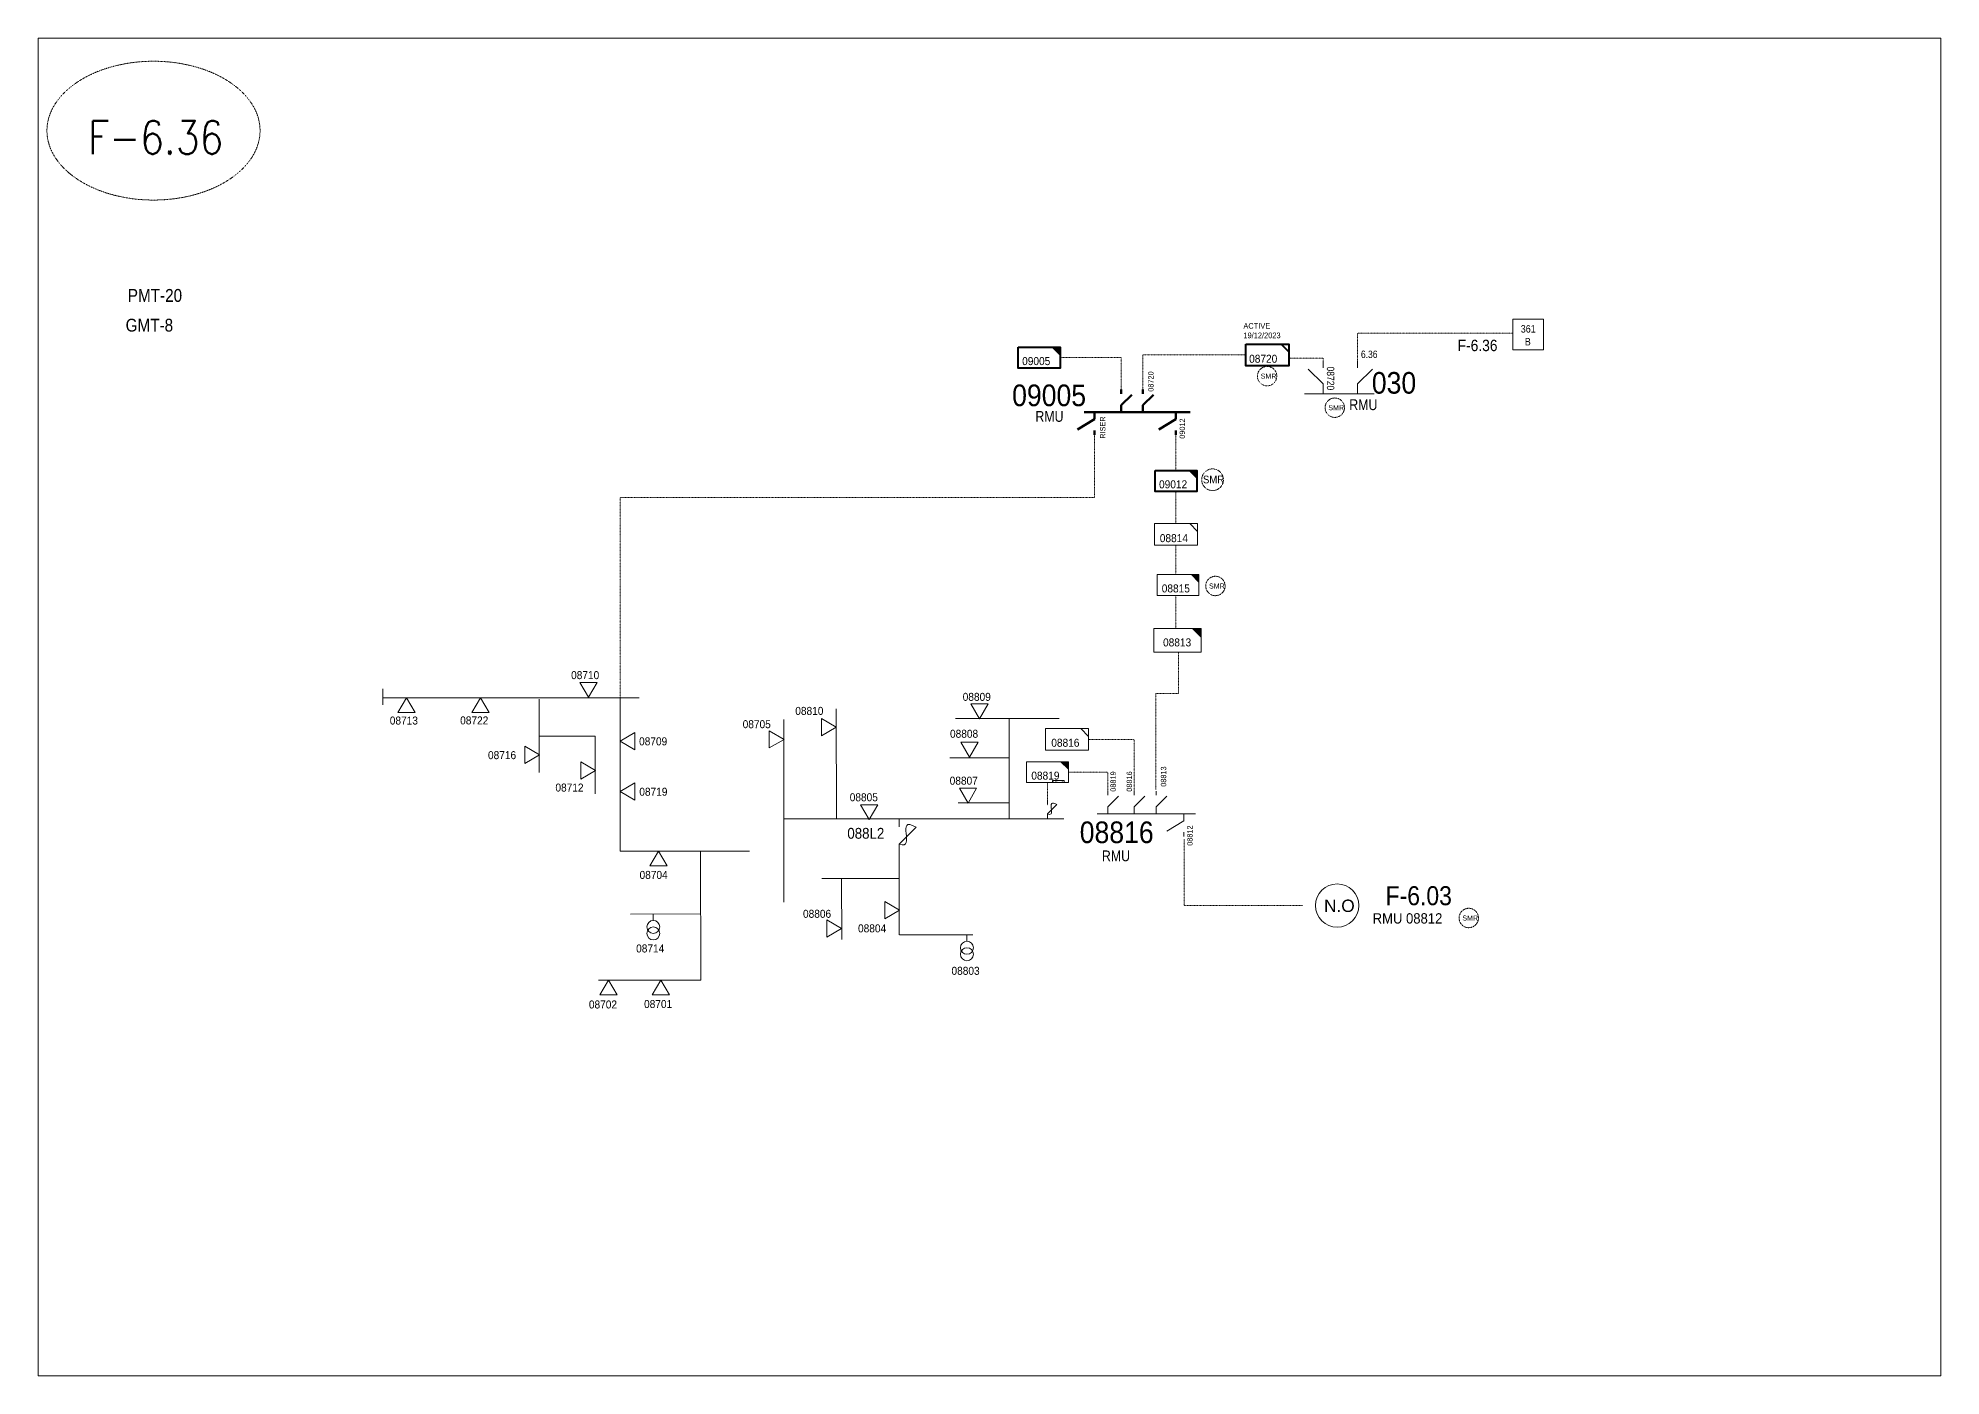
# Model space of a CAD drawing. Header units: metres. Extents: x 65984 to 144644, y -19036 to 23726.
# Drawn here: x 101724 to 102604, y -11486 to -10868 of the extents above; entities that cross this region are included whole.
import ezdxf
from ezdxf.enums import TextEntityAlignment as Align

# ---------------------------------------------------------------- set-up
doc = ezdxf.new("R2010")
doc.units = ezdxf.units.M
doc.header["$MEASUREMENT"] = 0
doc.linetypes.add('DGN Style 3', pattern=[0.013877, 0, -0.013877])
doc.layers.get('0').update_dxf_attribs({"color": 95, "lineweight": 40})
for name, color, linetype, lineweight in [('CONTRACTOR NAME', 95, 'Continuous', 40), ('d_eos', 111, 'Continuous', 40), ('d_eos no', 121, 'Continuous', 40), ('d_fco', 5, 'Continuous', 40), ('d_fco text', 95, 'Continuous', 40), ('d_oh branch', 94, 'Continuous', 40), ('d_switch', 95, 'Continuous', 40), ('d_tf', 1, 'Continuous', 40), ('d_tf no', 6, 'Continuous', 40), ('d_tf_200', 1, 'Continuous', 40), ('d_ug cable', 95, 'Continuous', 40), ('d_unit sub', 7, 'Continuous', 40), ('fedr no', 95, 'Continuous', 40), ('GRID STATION  04', 7, 'Continuous', 40), ('GRID STATION 01', 7, 'Continuous', 40), ('Level 37', 7, 'Continuous', 0), ('O H MAIN FEEDER', 4, 'Continuous', 100), ('SW N O', 114, 'Continuous', 30)]:
    doc.layers.add(name, color=color, linetype=linetype, lineweight=lineweight)
doc.styles.add('NASKHF', font='naskhf.shx', dxfattribs={"height": 8})
doc.styles.add('Style-Arial', font='arial.ttf')
doc.styles.add('Style-msdefault', font='msdefault.shx')
doc.styles.add('Style-STANDARD', font='STANDARD.shx')

# ---------------------------------------------------------------- blocks, each defined once
blk = doc.blocks.new('TF_8')
at = {"color": 0, "linetype": 'ByBlock', "lineweight": -2}
blk.add_line((6.3, 4.95), (9.9, 1.35), dxfattribs=at)
blk.add_3dface([(-10.1, 4.95), (9.9, 4.95), (9.9, -5.05), (-10.1, -5.05)], dxfattribs=at)
blk = doc.blocks.new('exist.us-1000kva')
at = {"color": 0, "linetype": 'ByBlock', "lineweight": -2, "flags": 128}
blk.add_lwpolyline([(40, 12.9), (32.8, 20), (40, 20)], close=True, dxfattribs=at)
at = {"color": 0, "linetype": 'ByBlock', "lineweight": -2, "extrusion": (0, 0, -1)}
blk.add_solid([(-40, 12.9), (-32.8, 20), (-40, 20)], dxfattribs=at)
at = {"color": 0, "linetype": 'ByBlock', "lineweight": -2, "xscale": 2, "yscale": 2}
blk.add_blockref('TF_8', (20.2, 10.1), dxfattribs=at)
blk = doc.blocks.new('FUSE01')
at = {"color": 0, "linetype": 'ByBlock', "lineweight": -2}
blk.add_line((0, -17.15), (0, -22.55), dxfattribs=at)
at = {"color": 0, "linetype": 'ByBlock', "lineweight": -2, "flags": 128}
blk.add_lwpolyline([(0, 0.05), (0, -5.75), (-11.2, -16.95)], dxfattribs=at)
at = {"color": 0, "linetype": 'ByBlock', "lineweight": -2}
blk.add_open_spline([(-11.2, -16.95), (3.4, -25.35), (-11.6, -1.35), (0, -5.75)], degree=3, dxfattribs=at)
blk = doc.blocks.new('TFU_143')
at = {"layer": 'd_tf_200', "color": 3, "linetype": 'Continuous', "lineweight": 13}
blk.add_line((0, 10), (0, 0), dxfattribs=at)
for centre in [(0, 30), (0, 20)]:
    blk.add_circle(centre, 10, dxfattribs=at)
blk = doc.blocks.new('TRA1_1394')
at = {"layer": 'd_tf', "color": 3, "linetype": 'Continuous', "lineweight": 13, "ltscale": 0.000355616, "flags": 128}
blk.add_lwpolyline([(10, -17), (0, 0), (-10, -17)], close=True, dxfattribs=at)
blk = doc.blocks.new('TRA1_1393')
at = {"layer": 'd_tf', "color": 3, "linetype": 'Continuous', "lineweight": 13, "ltscale": 0.000355616, "xscale": 1.000046564039523, "yscale": 1.000046564039523, "zscale": 1.000046564039523, "rotation": 180}
blk.add_blockref('TRA1_1394', (0, 0), dxfattribs=at)
blk = doc.blocks.new('*U3683')
at = {"layer": 'SW N O', "color": 3, "lineweight": 13, "ltscale": 0.426762}
blk.add_circle((0, 0), 16.8, dxfattribs=at)
at = {"layer": 'SW N O', "color": 3, "lineweight": 13, "style": 'Style-Arial'}
blk.add_text('N.O', height=9.6, dxfattribs=at).set_placement((1.7, -0.2), align=Align.MIDDLE_CENTER)

msp = doc.modelspace()

# ---------------------------------------------------------------- linework, layer by layer
at = {"layer": 'CONTRACTOR NAME', "color": 3, "lineweight": 13, "ltscale": 0.498271, "flags": 128}
msp.add_lwpolyline([(102198.57, -11211.98), (102193.15, -11211.98), (102193.15, -11211), (102198.57, -11211)], close=True, dxfattribs=at)
at = {"layer": 'd_eos', "color": 2, "linetype": 'Continuous', "lineweight": 13, "ltscale": 0.638341}
for p, q in [((102318.36, -11027.6), (102311.35, -11020.81)), ((102318.36, -11020.16), (102318.36, -11017.33)), ((102334.21, -11020.16), (102334.21, -11017.33)), ((102334.21, -11027.6), (102341.22, -11020.8)), ((102341.96, -11032.25), (102309.63, -11032.25)), ((102318.36, -11032.25), (102318.36, -11027.6)), ((102334.21, -11032.25), (102334.21, -11027.6))]:
    msp.add_line(p, q, dxfattribs=at)
at = {"layer": 'd_eos', "color": 7, "linetype": 'Continuous', "lineweight": 211, "ltscale": 0.512728}
for p, q in [((102224.93, -11032.16), (102224.93, -11030.17)), ((102224.93, -11037.41), (102229.86, -11032.62)), ((102235.01, -11032.16), (102235.01, -11030.17)), ((102235.01, -11037.41), (102239.95, -11032.62)), ((102207.74, -11040.69), (102256.77, -11040.68)), ((102212.66, -11040.69), (102212.66, -11043.97)), ((102224.93, -11040.69), (102224.93, -11037.41)), ((102235.01, -11040.69), (102235.01, -11037.41)), ((102250.27, -11040.69), (102250.27, -11043.96)), ((102212.66, -11043.97), (102204.76, -11048.76)), ((102212.66, -11049.21), (102212.66, -11051.2)), ((102250.27, -11043.96), (102242.37, -11048.75)), ((102250.27, -11049.21), (102250.27, -11051.2))]:
    msp.add_line(p, q, dxfattribs=at)
at = {"layer": 'd_eos', "color": 7, "linetype": 'Continuous', "lineweight": 13, "ltscale": 0.512728}
for p, q in [((102218.69, -11217.84), (102218.69, -11215.85)), ((102218.69, -11223.09), (102223.63, -11218.3)), ((102230.96, -11217.84), (102230.96, -11215.85)), ((102230.96, -11223.09), (102235.89, -11218.3)), ((102241.04, -11217.84), (102241.04, -11215.85)), ((102241.04, -11223.09), (102245.98, -11218.3)), ((102213.77, -11226.37), (102259.28, -11226.36)), ((102218.69, -11226.37), (102218.69, -11223.09)), ((102230.96, -11226.37), (102230.96, -11223.09)), ((102241.04, -11226.37), (102241.04, -11223.09)), ((102253.97, -11226.36), (102253.97, -11229.64)), ((102253.97, -11229.64), (102246.07, -11234.43)), ((102253.97, -11234.89), (102253.97, -11236.88))]:
    msp.add_line(p, q, dxfattribs=at)
at = {"layer": 'd_oh branch', "color": 3, "linetype": 'Continuous', "lineweight": 13}
for p, q in [((102002.08, -11172.72), (101883.55, -11172.72)), ((101955.81, -11173.32), (101955.81, -11207.31)), ((101993.19, -11243.6), (101993.19, -11172.72)), ((102068.97, -11182.82), (102068.97, -11267.23)), ((102093.21, -11228.83), (102093.2, -11177.8)), ((102148.25, -11182.37), (102196.22, -11182.34)), ((102173.15, -11228.78), (102173.14, -11182.35)), ((101981.69, -11190.54), (101956.16, -11190.54)), ((101981.67, -11190.56), (101981.69, -11217.19)), ((102173.14, -11200.49), (102145.72, -11200.53)), ((102172.9, -11221.31), (102149.62, -11221.31)), ((102068.94, -11228.66), (102198.42, -11228.67)), ((101993.19, -11243.6), (102053.12, -11243.6)), ((102030.48, -11303.24), (102030.45, -11243.56)), ((102122.32, -11244.48), (102122.34, -11282.4)), ((102122.32, -11256.3), (102086.52, -11256.32)), ((102095.67, -11256.32), (102095.69, -11284.49)), ((102030.46, -11272.69), (101997.95, -11272.72)), ((102122.36, -11282.4), (102156.27, -11282.4)), ((102030.48, -11303.24), (101983.19, -11303.29))]:
    msp.add_line(p, q, dxfattribs=at)
at = {"layer": 'd_oh branch', "color": 3, "linetype": 'Continuous', "lineweight": 13, "flags": 128}
msp.add_lwpolyline([(101883.55, -11172.72), (101883.55, -11168.67), (101883.55, -11176.06)], dxfattribs=at)
at = {"layer": 'd_ug cable', "color": 3, "linetype": 'DGN Style 3', "lineweight": 13}
for p, q in [((102250.27, -11051.2), (102250.27, -11067.63)), ((102250.27, -11077.31), (102250.27, -11092.22)), ((102250.27, -11102.22), (102250.27, -11115.76)), ((102250.27, -11125.45), (102250.27, -11140.9)), ((102251.47, -11151.86), (102251.47, -11170.8)), ((102240.91, -11215.09), (102240.91, -11170.81)), ((102251.47, -11170.8), (102240.96, -11170.8)), ((102190.89, -11211.98), (102190.89, -11222.39)), ((102254.09, -11268.84), (102254.09, -11238.14))]:
    msp.add_line(p, q, dxfattribs=at)
at = {"layer": 'd_ug cable', "color": 3, "linetype": 'DGN Style 3', "lineweight": 13, "flags": 128}
for points in [[(102406.03, -11004.24), (102334.21, -11004.24), (102334.21, -11017.33)], [(102224.93, -11030.17), (102224.93, -11015.5), (102196.64, -11015.5)], [(102282.51, -11014.27), (102235.01, -11014.27), (102235.01, -11030.17)], [(102302.5, -11015.79), (102318.36, -11015.79), (102318.36, -11018.05)], [(102212.66, -11051.2), (102212.66, -11080.18), (101993.19, -11080.18), (101993.19, -11172.72)], [(102230.96, -11216.85), (102230.96, -11191.97), (102209.87, -11191.97)], [(102200.57, -11207.14), (102218.69, -11207.14), (102218.69, -11216.85)], [(102308.76, -11268.75), (102254.2, -11268.75)]]:
    msp.add_lwpolyline(points, dxfattribs=at)
at = {"layer": 'd_ug cable', "color": 1, "linetype": 'DGN Style 3', "lineweight": 13}
for centre, radius in [((102292.41, -11024.05), 4.49), ((102323.71, -11038.64), 4.49), ((102267.19, -11071.94), 5.02), ((102268.51, -11121.06), 4.49), ((102385.66, -11274.55), 4.49)]:
    msp.add_circle(centre, radius, dxfattribs=at)
at = {"layer": 'fedr no', "color": 82, "linetype": 'DGN Style 3', "lineweight": 13, "true_color": 0x1dc70e}
msp.add_ellipse((101777.45, -10910.56), major_axis=(49.27, 0), ratio=0.651175, dxfattribs=at)
at = {"layer": 'GRID STATION  04', "color": 3, "linetype": 'Continuous', "lineweight": 13, "ltscale": 0.39177, "flags": 128}
msp.add_lwpolyline([(102406.03, -10997.66), (102420.19, -10997.66), (102420.19, -11011.82), (102406.03, -11011.82)], close=True, dxfattribs=at)
at = {"layer": 'O H MAIN FEEDER', "color": 140, "linetype": 'Continuous', "lineweight": 13, "flags": 128}
msp.add_lwpolyline([(101724.06, -10867.76), (102604.01, -10867.76), (102604.01, -11486.26), (101724.06, -11486.26)], close=True, dxfattribs=at)

# ---------------------------------------------------------------- block references
at = {"layer": 'd_fco', "color": 7, "linetype": 'Continuous', "lineweight": 13, "zscale": 0.2499179648993302, "rotation": 180}
for p, xscale, yscale in [((102190.9, -11228.66), 0.3855369251624992, 0.3855369251624992), ((102122.32, -11244.44), 0.7, 0.7)]:
    msp.add_blockref('FUSE01', p, dxfattribs=dict(at, xscale=xscale, yscale=yscale))
at = {"layer": 'd_tf', "color": 3, "linetype": 'Continuous', "lineweight": 13, "ltscale": 0.000355616, "extrusion": (0, 0, -1), "xscale": 0.4, "yscale": 0.4, "zscale": 0.4, "rotation": 359.9999999999999}
msp.add_blockref('TRA1_1393', (-101978.65, -11172.43), dxfattribs=at)
at = {"layer": 'd_tf', "color": 3, "linetype": 'Continuous', "lineweight": 13, "ltscale": 0.000355616, "xscale": 0.4, "yscale": 0.4, "zscale": 0.4}
for p, rotation in [((101894.51, -11172.74), 180), ((101928.65, -11172.8), 180), ((102093.18, -11186.27), 89.99999999999997), ((102159.4, -11182.42), 359.9999999999999), ((101993.18, -11192.84), 270), ((102069.01, -11191.96), 89.99999999999997), ((101955.91, -11199.14), 89.99999999999997), ((102154.81, -11200.14), 359.9999999999999), ((101981.85, -11206.35), 89.99999999999997), ((101993.19, -11216.04), 270), ((102154.1, -11221.39), 359.9999999999999), ((102108.37, -11228.98), 359.9999999999999), ((102010.97, -11243.61), 180), ((102122.42, -11270.96), 89.99999999999997), ((102095.58, -11279.47), 89.99999999999997), ((101987.89, -11303.33), 180), ((102012.11, -11303.29), 180)]:
    msp.add_blockref('TRA1_1393', p, dxfattribs=dict(at, rotation=rotation))
at = {"layer": 'd_tf no', "color": 2, "linetype": 'Continuous', "lineweight": 40, "xscale": 0.999671859597321, "yscale": 0.999671859597321, "zscale": 0.2499179648993302, "rotation": 359.9999999999999}
msp.add_blockref('TF_8', (102292.6, -11014.22), dxfattribs=at)
at = {"layer": 'd_tf_200', "color": 3, "linetype": 'Continuous', "lineweight": 13, "xscale": 0.3, "yscale": 0.3, "zscale": 0.3, "rotation": 179.9999999999999}
for p in [(102008.58, -11272.69), (102153.62, -11282.31)]:
    msp.add_blockref('TFU_143', p, dxfattribs=at)
at = {"layer": 'd_unit sub', "color": 3, "linetype": 'Continuous', "lineweight": 40, "xscale": 0.4841668605426701, "yscale": 0.4841668605426701, "zscale": 0.4841668605426701}
msp.add_blockref('exist.us-1000kva', (102177.28, -11020.34), dxfattribs=at)
at = {"layer": 'd_unit sub', "color": 2, "linetype": 'Continuous', "lineweight": 40, "xscale": 0.4841668605426701, "yscale": 0.4841668605426701, "zscale": 0.4841668605426701}
msp.add_blockref('exist.us-1000kva', (102240.58, -11077.31), dxfattribs=at)
at = {"layer": 'd_unit sub', "color": 3, "linetype": 'Continuous', "lineweight": 13}
for name, p, xscale, yscale, zscale in [('TF_8', (102250.37, -11097.17), 0.999671859597321, 0.999671859597321, 0.2499179648993302), ('exist.us-1000kva', (102240.01, -11151.73), 0.5474446443527227, 0.5474446443527227, 0.4357501744884024), ('TF_8', (102199.98, -11191.92), 0.999671859597321, 0.999671859597321, 0.2499179648993302), ('exist.us-1000kva', (102181.2, -11211.98), 0.4841668605426701, 0.4841668605426701, 0.4841668605426701)]:
    msp.add_blockref(name, p, dxfattribs=dict(at, xscale=xscale, yscale=yscale, zscale=zscale))
at = {"layer": 'd_unit sub', "color": 2, "linetype": 'Continuous', "lineweight": 13, "xscale": 0.4841668605426701, "yscale": 0.4841668605426701, "zscale": 0.4841668605426701}
msp.add_blockref('exist.us-1000kva', (102241.52, -11125.45), dxfattribs=at)
at = {"layer": 'SW N O', "color": 3, "lineweight": 13, "xscale": 0.5950716371143293, "yscale": 0.5950716371143293, "zscale": 0.5950716371143293}
msp.add_blockref('*U3683', (102324.81, -11268.79), dxfattribs=at)

# ---------------------------------------------------------------- texts
at = {"layer": 'CONTRACTOR NAME', "color": 3, "lineweight": 13, "style": 'Style-msdefault', "width": 0.945946}
msp.add_text('2016.12.28', height=0.683, dxfattribs=at).set_placement((102193.38, -11211.14), align=Align.TOP_LEFT)
at = {"layer": 'd_eos no', "color": 7, "linetype": 'Continuous', "lineweight": 140, "style": 'Style-Arial', "width": 0.88}
msp.add_text('09005', height=10, dxfattribs=at).set_placement((102174.51, -11027.93), align=Align.TOP_LEFT)
at = {"layer": 'd_eos no', "color": 7, "linetype": 'Continuous', "lineweight": 13, "style": 'Style-Arial', "width": 0.88}
msp.add_text('08816', height=10, dxfattribs=at).set_placement((102205.77, -11229.93), align=Align.TOP_LEFT)
at = {"layer": 'd_fco text', "color": 7, "linetype": 'Continuous', "lineweight": 13, "style": 'Style-msdefault', "width": 0.92}
msp.add_text('088L2', height=5, rotation=0.039, dxfattribs=at).set_placement((102098.29, -11232.91), align=Align.TOP_LEFT)
at = {"layer": 'd_switch', "color": 55, "linetype": 'Continuous', "lineweight": 13, "style": 'Style-msdefault', "width": 0.9}
msp.add_text('F-6.03', height=8.813, dxfattribs=at).set_placement((102347.2, -11259.84), align=Align.TOP_LEFT)
at = {"layer": 'd_switch', "color": 3, "linetype": 'Continuous', "lineweight": 13, "insert": (102398.94, -11007.21), "char_height": 5.2887, "attachment_point": 3, "style": 'NASKHF'}
msp.add_mtext('\\Fmsdefault;\\H1x;\\W0.9;F-6.36\\P', dxfattribs=at)
at = {"layer": 'd_switch', "color": 7, "linetype": 'Continuous', "lineweight": 13, "insert": (102335.8, -11012.24), "char_height": 3.43, "width": 1.9233, "attachment_point": 1, "style": 'NASKHF'}
msp.add_mtext('\\FENGINEERING;\\H1x;\\W0.857143;6.36', dxfattribs=at)
at = {"layer": 'd_tf no', "color": 3, "linetype": 'Continuous', "lineweight": 40, "style": 'Style-msdefault', "width": 0.945946}
msp.add_text('09005', height=3.7, dxfattribs=at).set_placement((102179.13, -11015.24), align=Align.TOP_LEFT)
at = {"layer": 'd_tf no', "color": 121, "linetype": 'Continuous', "lineweight": 40, "style": 'Style-msdefault', "width": 0.945946}
msp.add_text('08720', height=3.7, dxfattribs=at).set_placement((102284.1, -11014.16), align=Align.TOP_LEFT)
at = {"layer": 'd_tf no', "color": 2, "linetype": 'Continuous', "lineweight": 40, "style": 'Style-msdefault', "width": 0.945946}
msp.add_text('09012', height=3.7, dxfattribs=at).set_placement((102242.44, -11072.21), align=Align.TOP_LEFT)
at = {"layer": 'd_tf no', "color": 3, "lineweight": 13, "style": 'Style-msdefault', "width": 0.945946}
for s, p in [('08814', (102242.79, -11097.1)), ('08813', (102244.29, -11145.3)), ('08710', (101970.55, -11160.43)), ('08809', (102151.64, -11170.47)), ('08713', (101886.72, -11181.42)), ('08722', (101919.26, -11181.36)), ('08705', (102049.89, -11183.11)), ('08810', (102074.23, -11176.96)), ('08709', (102001.99, -11191.03)), ('08808', (102145.77, -11187.53)), ('08816', (102192.61, -11191.69)), ('08716', (101932.12, -11197.42)), ('08807', (102145.62, -11209.22)), ('08712', (101963.3, -11212.4)), ('08719', (102002.09, -11214.33)), ('08805', (102099.4, -11216.89)), ('08704', (102002.21, -11252.79)), ('08806', (102077.79, -11270.76)), ('08804', (102103.24, -11277.5)), ('08714', (102000.63, -11286.78)), ('08803', (102146.46, -11297.12)), ('08702', (101978.78, -11312.68)), ('08701', (102004.29, -11312.47))]:
    msp.add_text(s, height=3.7, dxfattribs=at).set_placement(p, align=Align.TOP_LEFT)
at = {"layer": 'd_tf no', "color": 2, "linetype": 'Continuous', "lineweight": 13, "style": 'Style-msdefault', "width": 0.945946}
msp.add_text('08815', height=3.7, dxfattribs=at).set_placement((102243.69, -11120.34), align=Align.TOP_LEFT)
at = {"layer": 'd_tf no', "color": 3, "linetype": 'Continuous', "lineweight": 13, "style": 'Style-msdefault', "width": 0.945946}
msp.add_text('08819', height=3.7, dxfattribs=at).set_placement((102183.37, -11206.88), align=Align.TOP_LEFT)
at = {"layer": 'd_tf no', "color": 2, "lineweight": 13, "style": 'Style-msdefault', "width": 0.945946}
msp.add_text('RMU 08812', height=4.774, dxfattribs=at).set_placement((102341.22, -11272.34), align=Align.TOP_LEFT)
at = {"layer": 'd_tf no', "color": 121, "linetype": 'Continuous', "lineweight": 40, "insert": (102281.44, -10999.51), "char_height": 2.6324, "attachment_point": 1, "style": 'NASKHF'}
msp.add_mtext('\\Fmsdefault;\\H1x;\\W0.945946;ACTIVE\\P19/12/2023', dxfattribs=at)
at = {"layer": 'd_tf no', "color": 2, "lineweight": 13, "attachment_point": 1, "style": 'NASKHF'}
for insert, char_height in [((102289.43, -11022.9), 2.3231), ((102320.72, -11037.5), 2.3231), ((102262.75, -11070.05), 3.5709), ((102265.53, -11119.91), 2.3231), ((102382.67, -11273.4), 2.3231)]:
    msp.add_mtext('\\Fmsdefault;\\H1x;\\W0.925;SMR\\P', dxfattribs=dict(at, insert=insert, char_height=char_height))
at = {"layer": 'fedr no', "color": 6, "linetype": 'Continuous', "lineweight": 13, "style": 'Style-STANDARD', "width": 0.909091}
msp.add_text('F-6.36', height=15.467, dxfattribs=at).set_placement((101778.45, -10913.7), align=Align.MIDDLE_CENTER)
at = {"layer": 'GRID STATION  04', "color": 3, "linetype": 'Continuous', "lineweight": 13, "style": 'Style-msdefault', "width": 0.888889}
for s, height, p in [('361', 3.468, (102409.72, -11003.92)), ('B', 3.47, (102411.58, -11009.86))]:
    msp.add_text(s, height=height, rotation=360, dxfattribs=at).set_placement(p)
at = {"layer": 'GRID STATION 01', "linetype": 'Continuous', "lineweight": 13, "style": 'Style-msdefault', "width": 0.888889}
for s, p in [('PMT-20', (101765.57, -10983.76)), ('GMT-8', (101764.56, -10997.52))]:
    msp.add_text(s, height=5.94, dxfattribs=at).set_placement(p, align=Align.TOP_LEFT)
at = {"layer": 'Level 37', "color": 7, "linetype": 'Continuous', "lineweight": 53, "style": 'Style-msdefault', "width": 0.857143}
for s, p in [('08720', (102237.41, -11031.25)), ('RISER', (102215.17, -11052.98)), ('09012', (102251.95, -11052.98))]:
    msp.add_text(s, height=2.467, rotation=90, dxfattribs=at).set_placement(p, align=Align.TOP_LEFT)
at = {"layer": 'Level 37', "color": 2, "linetype": 'Continuous', "lineweight": 13, "style": 'Style-Arial', "width": 0.88}
msp.add_text('030', height=10, dxfattribs=at).set_placement((102340.84, -11032.15))
at = {"layer": 'Level 37', "color": 7, "linetype": 'Continuous', "lineweight": 53, "style": 'Style-msdefault', "width": 0.854701}
msp.add_text('RMU', height=4.993, dxfattribs=at).set_placement((102191.76, -11042.67), align=Align.MIDDLE_CENTER)
at = {"layer": 'Level 37', "color": 2, "linetype": 'Continuous', "lineweight": 13, "style": 'Style-msdefault', "width": 0.854701}
msp.add_text('RMU', height=4.993, dxfattribs=at).set_placement((102336.92, -11037.25), align=Align.MIDDLE_CENTER)
at = {"layer": 'Level 37', "color": 7, "linetype": 'Continuous', "lineweight": 13, "style": 'Style-msdefault', "width": 0.857143}
for s, p in [('08819', (102219.97, -11216.17)), ('08816', (102227.46, -11216.17)), ('08813', (102243.28, -11213.88)), ('08812', (102255.46, -11241.16))]:
    msp.add_text(s, height=2.467, rotation=90, dxfattribs=at).set_placement(p, align=Align.TOP_LEFT)
at = {"layer": 'Level 37', "color": 7, "linetype": 'Continuous', "lineweight": 13, "style": 'Style-msdefault', "width": 0.854701}
msp.add_text('RMU', height=4.993, dxfattribs=at).set_placement((102222.52, -11245.83), align=Align.MIDDLE_CENTER)
at = {"layer": 'Level 37', "color": 7, "linetype": 'Continuous', "lineweight": 13, "insert": (102323.47, -11030.56), "char_height": 3.43, "attachment_point": 3, "rotation": 270, "style": 'NASKHF'}
msp.add_mtext('\\FENGINEERING;\\H1x;\\W0.857143;08720', dxfattribs=at)

doc.saveas('drawing.dxf')
